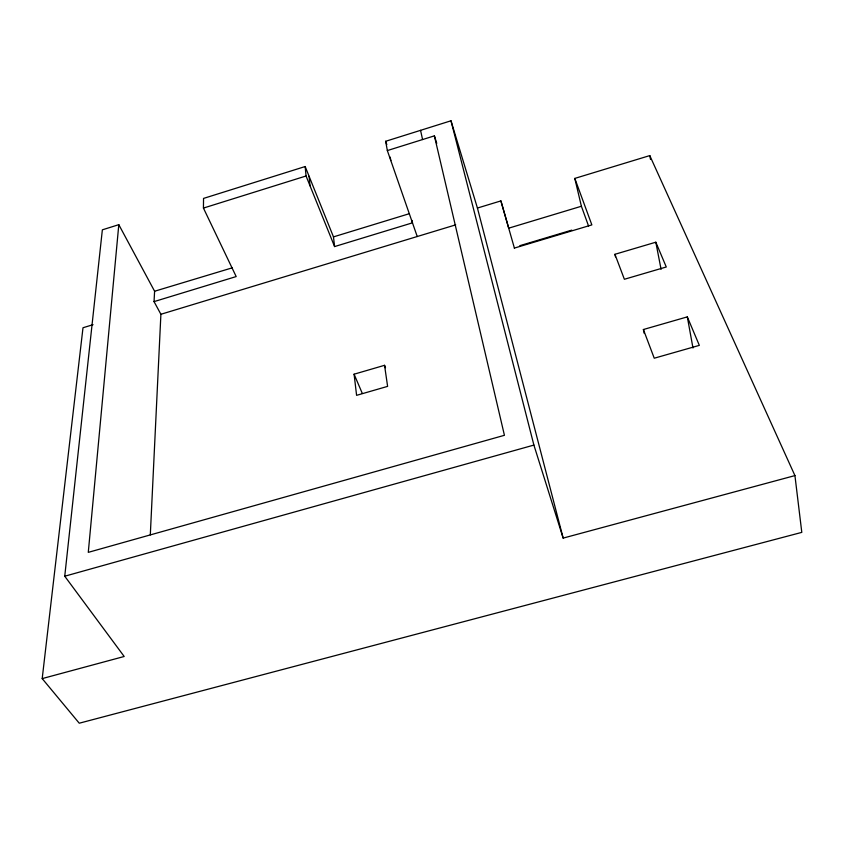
<?xml version="1.0" encoding="UTF-8"?>
<svg xmlns="http://www.w3.org/2000/svg" width="844" height="844" viewBox="0 0 844 844"><rect width="100%" height="100%" fill="white"/><g stroke="black" fill="none" stroke-linecap="round" stroke-linejoin="round"><path stroke-width="1.27" d="M150.306 534.906L160.898 314.274L154.041 301.614L236.183 276.568L203.436 208.078L203.541 198.414L305.169 166.532L333.475 236.879L334.583 246.575L412.473 222.837L412.02 220.453M154.041 301.614L154.6 291.243L118.804 224.673L102.356 229.832L64.745 576.22L124.184 656.484L42.2 678.597L82.997 327.746L93.04 324.687M118.804 224.673L88.282 552.356L504.427 435.304L434.386 135.863L387.343 150.57L417.231 236.52M387.343 150.57L385.666 141.286L450.991 120.787L477.43 208.046L563.159 538.103L794.932 475.594L801.8 532.374L79.252 723.213L42.2 678.597M203.436 208.078L306.055 175.995L305.169 166.532M154.6 291.243L232.29 267.822M333.475 236.879L409.393 213.669M477.43 208.046L500.903 200.904L508.721 228.165L581.389 206.252L574.806 178.411L649.785 155.591L794.932 475.594M160.898 314.274L455.707 224.852M519.809 245.688L571.778 230.127M514.355 248.094L591.855 224.894L574.806 178.411M614.938 254.297L655.82 242.207L666.275 266.989L624.381 279.269L614.938 254.297L615.498 256.861M384.547 365.315L387.607 386.373L356.59 395.34L354.09 374.198L384.547 365.315L385.518 367.741M643.392 329.519L687.322 316.88L699.338 345.375L654.248 358.215L643.392 329.519L644.215 333.359M64.745 576.22L533.893 445.083L563.159 538.103M354.09 374.198L362.287 393.388M306.055 175.995L334.583 246.575M581.389 206.252L588.563 226.013M385.666 141.286L386.816 144.609M434.386 135.863L436.749 143.322M500.903 200.904L514.429 248.199M450.991 120.787L533.893 445.083M420.555 130.335L422.58 139.545M655.82 242.207L661.074 269.341M649.785 155.591L650.502 159.432M390.192 157.1L390.825 160.592M687.322 316.88L692.977 347.992M309.094 176.28L310.012 185.775"/></g></svg>
